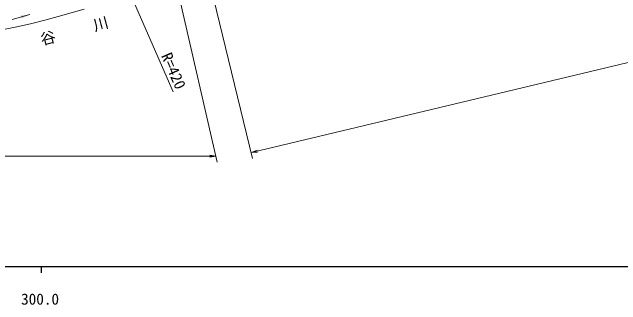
# Model space of a CAD drawing. Units: millimetres, scale not verified. Extents: x 40000 to 680000, y 20000 to 380000.
# Drawn here: x 363266 to 463188, y 198715 to 246825 of the extents above; entities that cross this region are included whole.
import ezdxf
from ezdxf.enums import TextEntityAlignment as Align

# ---------------------------------------------------------------- set-up
doc = ezdxf.new("R2010")
doc.units = ezdxf.units.MM
doc.header["$LTSCALE"] = 1000
for name, color, linetype, lineweight in [('M-BGD', 7, 'Continuous', 13), ('M-STR-HTXT', 7, 'Continuous', 13), ('M-TTL-BAND', 7, 'Continuous', 25)]:
    doc.layers.add(name, color=color, linetype=linetype, lineweight=lineweight)
doc.layers.add('M-BMK-HTXT', color=7, linetype='Continuous')
doc.styles.add('ＭＳ ゴシック', font='')
doc.styles.get('ＭＳ ゴシック').set_extended_font_data('MS Gothic')

# ---------------------------------------------------------------- blocks, each defined once
blk = doc.blocks.new('filled_arrow')
at = {"color": 0, "linetype": 'Continuous', "lineweight": -2}
blk.add_solid([(7.5, 1.25), (0, 0), (7.5, -1.25)], dxfattribs=at)
blk = doc.blocks.new('open_arrow')
at = {"color": 0, "linetype": 'Continuous', "lineweight": -2}
blk.add_lwpolyline([(7.5, 1.25), (0, 0), (7.5, -1.25)], dxfattribs=at)

msp = doc.modelspace()

# ---------------------------------------------------------------- linework, layer by layer
at = {"layer": 'M-BGD'}
msp.add_line((366173, 246440), (363289, 245614), dxfattribs=at)
msp.add_lwpolyline([(362135, 244020), (364314, 244478), (366483, 244978), (368644, 245517), (370797, 246089), (372942, 246691), (375081, 247318)], dxfattribs=at)
at = {"layer": 'M-STR-HTXT'}
for p, q in [((389679, 233732), (377694, 261234)), ((394886, 255058), (402707, 222764)), ((389575, 254122), (396930, 222150)), ((402544, 223754), (517311, 251263)), ((210509, 223072), (396700, 223150))]:
    msp.add_line(p, q, dxfattribs=at)
at = {"layer": 'M-TTL-BAND'}
for p, q in [((40000, 205000), (579000, 205000)), ((368000, 205000), (368000, 204000))]:
    msp.add_line(p, q, dxfattribs=at)

# ---------------------------------------------------------------- block references
at = {"layer": 'M-BGD', "xscale": 200, "yscale": 200, "rotation": 196}
msp.add_blockref('filled_arrow', (366173, 246440), dxfattribs=at)
at = {"layer": 'M-STR-HTXT', "xscale": 133, "yscale": 133}
for p, rotation in [((402544, 223754), 13.5), ((396700, 223150), 180)]:
    msp.add_blockref('open_arrow', p, dxfattribs=dict(at, rotation=rotation))

# ---------------------------------------------------------------- texts
at = {"layer": 'M-BMK-HTXT', "insert": (372556, 242323), "char_height": 1833, "attachment_point": 8, "rotation": 15, "style": 'ＭＳ ゴシック'}
msp.add_mtext('\\T3.58;杉谷川', dxfattribs=at)
at = {"layer": 'M-STR-HTXT', "style": 'ＭＳ ゴシック'}
msp.add_text('R=420', height=1833, rotation=293.548, dxfattribs=at).set_placement((389679, 233732), align=Align.BOTTOM_RIGHT)
at = {"layer": 'M-TTL-BAND', "style": 'ＭＳ ゴシック'}
msp.add_text('300.0', height=1833, dxfattribs=at).set_placement((367844, 198195), align=Align.BOTTOM_CENTER)

doc.saveas('drawing.dxf')
